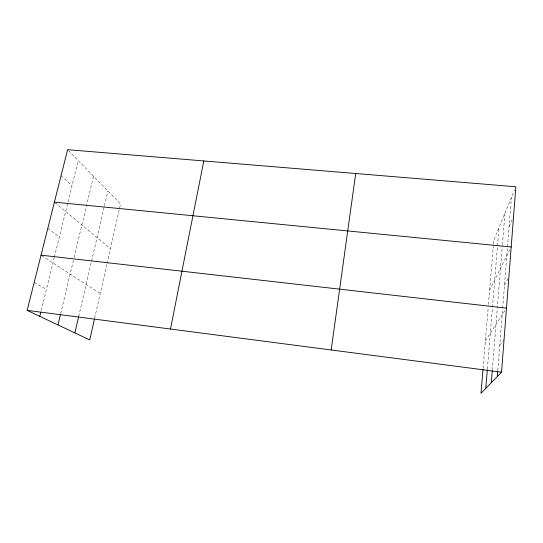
<?xml version="1.0" encoding="UTF-8"?>
<svg xmlns="http://www.w3.org/2000/svg" width="543" height="543" viewBox="0 0 543 543"><rect width="100%" height="100%" fill="white"/><g stroke="black" fill="none" stroke-linecap="round" stroke-linejoin="round"><path stroke-width="0.41" stroke-dasharray="2.71 2.04" d="M497.782 370.618L502.621 309.042M502.682 308.207L511.37 197.598M492.311 370.088L502.343 245.456M502.411 244.635L504.949 213.161M487.376 368.962L499.017 227.517M483.066 368.487L488.157 307.806M488.435 304.467L493.417 245.036M493.492 244.207L493.838 240.06L514.574 189.853M94.658 318.157L106.856 264.312M107.046 263.491L120.546 203.93L67.617 149.685M78.667 316.61L104.242 206.632M104.432 205.804L107.887 190.96M60.667 313.698L73.909 258.366M74.106 257.538L93.559 176.271M41.18 310.603L54.157 258.02M54.354 257.212L78.206 160.538M509.11 226.39L513.21 217.288M489.623 290.267L509.734 249.929M504.508 285.007L508.472 277.928M485.388 340.834L506.049 308.818M499.77 345.334L504.04 339.789M34.168 282.482L46.427 289.344M41.75 255.624L100.238 293.532M47.791 228.399L59.357 236.938M55.026 202.675L110.405 248.653M61.081 175.654L71.981 185.76"/><path stroke-width="0.81" d="M482.998 369.315L480.983 393.315L501.542 372.172L515.85 186.758L67.617 149.685L27.15 310.358L89.717 339.945L94.475 318.965M497.32 376.516L497.714 371.46M491.293 382.713L492.243 370.93M485.775 388.388L487.309 369.803M331.182 349.97L355.713 173.509M170.482 329.038L203.808 160.945M74.873 332.927L78.667 316.61M57.979 324.938L60.477 314.499M39.768 316.325L40.779 312.239M54.402 202.159L511.201 246.984M41.051 255.169L506.483 308.146M27.15 310.358L501.542 372.172"/></g></svg>
